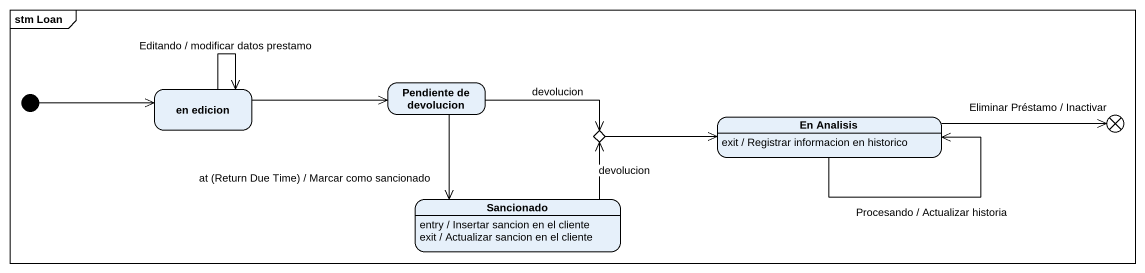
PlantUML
@startuml
mainframe stm Loan
hide empty description
state "Pendiente de devolucion" as Pendiente_de_devolucion
state "en edicion" as en_edicion
state choice1 <<choice>>
state "En Analisis" as En_Analisis
En_Analisis : exit / Registrar informacion en historico
state flowfinal1 <<end>>
state Sancionado
Sancionado : entry / Insertar sancion en el cliente
Sancionado : exit / Actualizar sancion en el cliente
[*] -right-> en_edicion
Pendiente_de_devolucion -right-> choice1 : devolucion
Pendiente_de_devolucion --> Sancionado : at (Return Due Time) / Marcar como sancionado
en_edicion -right-> Pendiente_de_devolucion
en_edicion --> en_edicion : Editando / modificar datos prestamo
choice1 -right-> En_Analisis
En_Analisis --> En_Analisis : Procesando / Actualizar historia
En_Analisis -right-> flowfinal1 : Eliminar Préstamo / Inactivar
Sancionado -up-> choice1 : devolucion
@enduml
